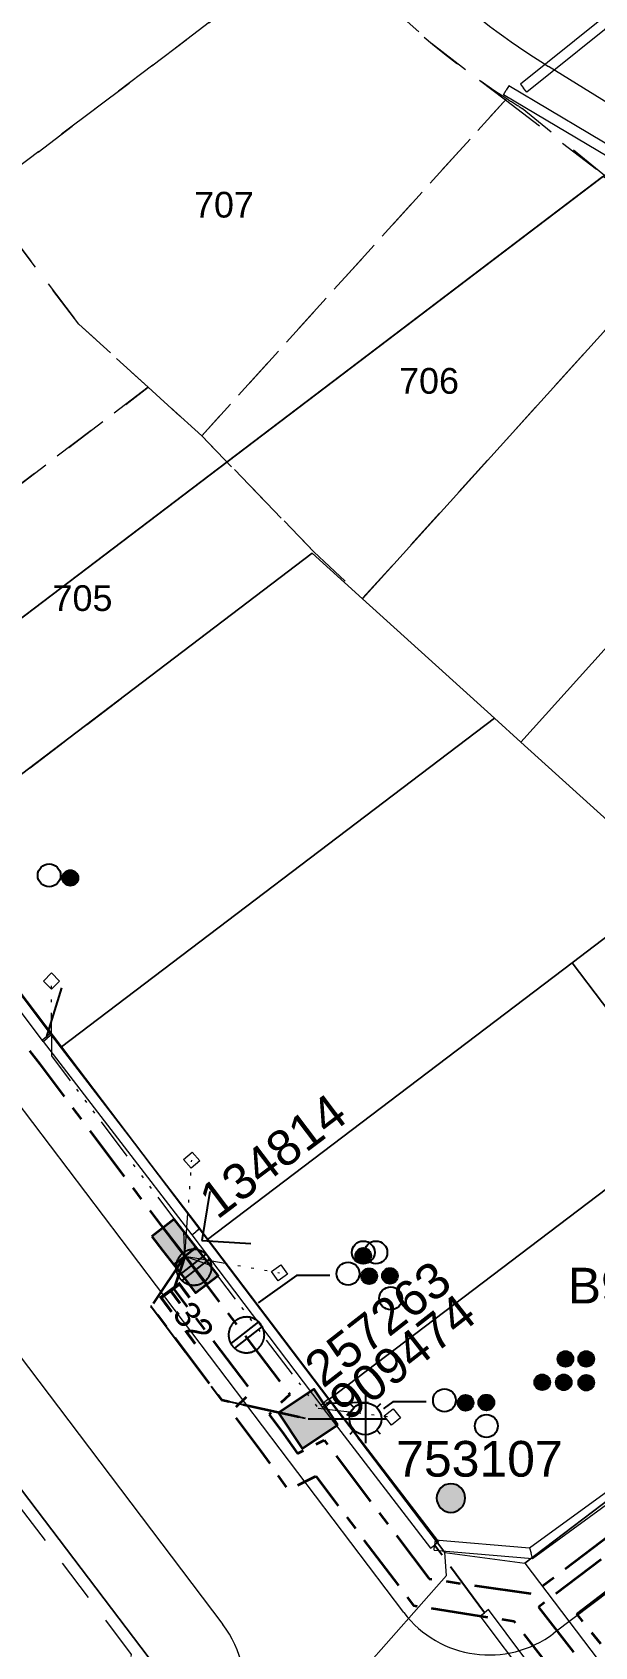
# Model space of a CAD drawing. Header units: metres. Extents: x 308278 to 310511, y 6271134 to 6272874.
# Drawn here: x 308769.8 to 308809.2, y 6271888.1 to 6272001.1 of the extents above; entities that cross this region are included whole.
import ezdxf
from ezdxf.enums import TextEntityAlignment as Align

# ---------------------------------------------------------------- set-up
doc = ezdxf.new("R2010")
doc.units = ezdxf.units.M
doc.set_wipeout_variables(frame=1)
for name, pattern in [('Cable Exist UG', [7, 4, -1, 1, -1]), ('Dash', [5, 3, -2]), ('DOT', [6.35, 0, -6.35]), ('PHANTOMX2', [6.6, 3, -0.75, 0.2, -0.75, 0.2, -0.75, 0.2, -0.75])]:
    doc.linetypes.add(name, pattern=pattern)
doc.layers.get('0').update_dxf_attribs({"color": 6})
for name, color, linetype, lineweight in [('_User Miscellaneous1', 30, 'Continuous', 13), ('_User_HV_Exist', 1, 'Continuous', 35), ('_User_LV_Exist', 5, 'Continuous', 35), ('_User_SL_Exist', 4, 'Continuous', 35), ('Cadastre Developer_SP_EXT', 98, 'Continuous', 15), ('Cadastre Land Parcels_SP_EXT', 118, 'Continuous', 15), ('Cadastre Roads_SP_EXT', 218, 'Continuous', 15), ('Mains_HV_EXT', 13, 'Continuous', 25), ('Mains_LV_EXT', 163, 'Continuous', 25), ('Mains_LV_SL_EXT', 135, 'Continuous', 25), ('Services_SP_EXT', 42, 'PHANTOMX2', 20)]:
    doc.layers.add(name, color=color, linetype=linetype, lineweight=lineweight)
doc.layers.add('Cadastre Roads_SP_NEW', color=214, linetype='Continuous', lineweight=15, transparency=0.8)
for name, color, linetype in [('Duct_SP_EXT', 30, 'Continuous'), ('Equip_HV_EXT', 7, 'Continuous'), ('Equip_LV_EXT', 7, 'Continuous'), ('Equip_SP_SL_EXT', 7, 'Continuous'), ('SupportsOH_SP_TR_HV_LV_SL_EXT', 7, 'Continuous'), ('SupportsUG_SP_LV_EXT', 7, 'Continuous'), ('SupportsUG_SP_LV_SL_EXT', 7, 'Continuous'), ('Trench_SP_EXT', 7, 'Continuous')]:
    doc.layers.add(name, color=color, linetype=linetype)
doc.styles.add('COLUMN_LABEL', font='arial.ttf', dxfattribs={"height": 2})
doc.styles.add('iecARIAL', font='arial.ttf', dxfattribs={"height": 2})
doc.styles.add('POLE_LABEL', font='arial.ttf', dxfattribs={"height": 2})
doc.styles.add('SL_LABEL', font='arial.ttf', dxfattribs={"height": 2})
doc.styles.get("Standard").update_dxf_attribs({"font": 'arial.ttf'})
doc.styles.add('SWITCH_LABEL', font='arial.ttf', dxfattribs={"height": 2})

# ---------------------------------------------------------------- blocks, each defined once
blk = doc.blocks.new('COLUMN_EXT')
blk.add_hatch(color=256).paths.add_polyline_path([(1.5, -1.5), (1.5, 1.5), (-1.5, 1.5), (-1.5, -1.5)])
blk.add_lwpolyline([(1.5, 1.5), (-1.5, 1.5), (-1.5, -1.5), (1.5, -1.5)], close=True)
at = {"flags": 1}
blk.add_attdef('Z', (-1.81, 2.35), '', height=0.2, rotation=180, dxfattribs=at)
at = {"flags": 9}
for tag, p in [('STREETNAME', (-1.81, 1.6)), ('LOCATION', (-1.81, 1.4)), ('SUBURB', (-1.81, 1.8)), ('LEGEND', (-1.81, 1.2)), ('NOTES', (-1.81, 2)), ('COLUMN_TYPE', (-1.81, 0.4)), ('OWNED_BY', (-1.81, 0.6)), ('USAGE', (-1.81, 1)), ('STATE', (-1.81, 0.8))]:
    blk.add_attdef(tag, text='', height=0.2, rotation=180, dxfattribs=at).set_placement(p, align=Align.MIDDLE_LEFT)
for tag, style, p in [('STRUCTURE_PLANT_NUMBER', 'POLE_LABEL', (-1.81, -0.03)), ('STREET_CODE', 'COLUMN_LABEL', (-1.81, 0.2))]:
    blk.add_attdef(tag, text='', height=0.2, rotation=180, dxfattribs=dict(at, style=style)).set_placement(p, align=Align.MIDDLE_LEFT)
at = {"style": 'COLUMN_LABEL', "width": 0.9, "flags": 8}
blk.add_attdef('ASSET_NUM', text='', height=2, rotation=270, dxfattribs=at).set_placement((2, -4), align=Align.MIDDLE_LEFT)
blk = doc.blocks.new('PILLAR_EXT')
blk.add_hatch(color=256).paths.add_polyline_path([(-2.5, 1), (-2.5, -1), (2.5, -1), (2.5, 1)])
for p, q in [((-2.5, 0), (2.5, 0)), ((0, 1), (0, -1))]:
    blk.add_line(p, q)
at = {"ltscale": 10}
blk.add_line((2.5, 0), (-2.5, 0), dxfattribs=at)
blk.add_lwpolyline([(-2.5, -1), (-1.25, -1), (1.25, -1), (2.5, -1), (2.5, 1), (-2.5, 1)], close=True)
at = {"width": 0.9, "flags": 8}
blk.add_attdef('ASSET_NUM', text='', height=2, rotation=90, dxfattribs=at).set_placement((-2, 4), align=Align.MIDDLE_LEFT)
for tag, p, flags in [('OWNED_BY', (0, -0.2), 9), ('STATE', (0, -0.4), 9), ('SUPPORT_TYPE', (0, -0.6), 9), ('USAGE', (0, -0.8), 9), ('LEGEND', (0, -1), 9), ('LOCATION', (0, -1.2), 9), ('STREETNAME', (0, -1.8), 9), ('SUBURB', (0, -2), 1), ('NOTES', (0, -1.4), 9), ('PARENT', (0, -1.6), 9)]:
    blk.add_attdef(tag, p, '', height=0.2, dxfattribs=dict(flags=flags))
blk = doc.blocks.new('DUCT_EXT')
blk.add_circle((0, 0.8), 0.8)
at = {"flags": 1}
blk.add_attdef('Z', (0, 0), '', height=0.2, dxfattribs=at)
at = {"flags": 9}
for tag, p in [('DUCT_CODE', (0, 0)), ('XSECT_TYPE', (0, -0.2)), ('STATE', (0, -0.6)), ('FB_REFERENCE', (0, -0.4)), ('NOTES', (0, -0.8))]:
    blk.add_attdef(tag, text='', height=0.2, dxfattribs=at).set_placement(p, align=Align.MIDDLE_LEFT)
blk = doc.blocks.new('*U479')
at = {"transparency": 33554687, "flags": 9}
for tag, p in [('LRATECODE', (-7.4, 0)), ('LOUTREACHVOCAB', (-7.2, 0)), ('LOUTREACH', (-7, 0)), ('LANTNUMBER', (-6.6, 0)), ('LNEW', (-6.4, 0)), ('LMASTVOCAB', (-6.2, 0)), ('LMAST', (-6, 0)), ('LLAMPVOCAB', (-5.8, 0)), ('LLAMP', (-5.6, 0)), ('LEXIST', (-5.4, 0)), ('LCHARGE3PERCENT', (-5.2, 0)), ('LCHARGE3', (-5, 0)), ('LCHARGE2PERCENT', (-4.8, 0)), ('LCHARGE2', (-4.6, 0)), ('LCHARGE1PERCENT', (-4.4, 0)), ('LCHARGE1', (-4.2, 0)), ('LCATEGORY', (-4, 0)), ('LBRACKETVOCAB', (-3.8, 0)), ('LBRACKET', (-3.6, 0)), ('LKINGHEIGHT', (-3.4, 0)), ('CREPLACE', (-3.2, 0)), ('CREMOVE', (-3, 0)), ('CNUMBER', (-2.8, 0)), ('CNEW', (-2.6, 0)), ('CEXIST', (-2.4, 0)), ('USAGE', (-2.2, 0)), ('STATE', (-2, 0)), ('OWNED_BY', (-1.8, 0)), ('ORIENTATION', (-1.6, 0)), ('OPERATING_VOLTAGE', (-1.4, 0)), ('NO_PHASES', (-1.2, 0)), ('LANTERN_TYPE', (-1, 0)), ('LANTERN_PURPOSE', (-0.8, 0)), ('CONTROL_TYPE', (-0.6, 0)), ('CONSTRUCTED_VOLTAGE', (-0.4, 0))]:
    blk.add_attdef(tag, text='', height=0.001, rotation=270, dxfattribs=at).set_placement(p, align=Align.MIDDLE_LEFT)
at = {"transparency": 33554687, "style": 'SL_LABEL', "flags": 9}
blk.add_attdef('STREET_CODE', text='', height=0.001, rotation=270, dxfattribs=at).set_placement((0, 0), align=Align.MIDDLE_LEFT)
at = {"transparency": 33554687, "flags": 1}
blk.add_attdef('Z', (0, 0), '', height=0.001, rotation=270, dxfattribs=at)
at = {"transparency": 33554687, "width": 0.9}
blk.add_attdef('LNUMBER', text='', height=1, dxfattribs=at).set_placement((7, -1), align=Align.MIDDLE_LEFT)
at = {"transparency": 33554687, "flags": 9}
for tag, p in [('LREMOVE', (0, -7.6)), ('LREPLACE', (0, -7.8)), ('LTYPE', (0, -8)), ('LTYPEVOCAB', (0, -8.2)), ('LEGEND', (0, -8.4)), ('SUBURB', (0, -8.6)), ('STREETNAME', (0, -8.8)), ('LOCATION', (0, -9)), ('NOTES', (0, -9.2)), ('MAINTAINED_BY', (0, -9.86))]:
    blk.add_attdef(tag, text='', height=0.001, dxfattribs=at).set_placement(p, align=Align.MIDDLE_LEFT)
blk.add_attdef('OPERATED_BY', (0, -9.61), '', height=0.001, dxfattribs=at)
at = {"linetype": 'DOT', "transparency": 33554687}
blk.add_wipeout([(5.69, 0), (5.06, -1.06), (4, -1.69), (2.94, -1.06), (2.31, 0), (2.94, 1.06), (4, 1.69), (5.06, 1.06)], dxfattribs=at)
at = {"transparency": 33554687}
for p, q in [((4, 1.69), (4, 0)), ((0, 0), (4, 0)), ((2.94, 1.06), (3.2, 0.8)), ((5.06, 1.06), (4.8, 0.8)), ((2.94, -1.06), (3.2, -0.8)), ((4, 0), (5.69, 0)), ((4, 0), (4, -1.69)), ((5.06, -1.06), (4.8, -0.8))]:
    blk.add_line(p, q, dxfattribs=at)
blk.add_circle((4, 0), 1.12, dxfattribs=at)
blk = doc.blocks.new('CCP_EXT')
at = {"flags": 9}
for tag, p in [('STATE', (0, -1.8)), ('LEGEND', (0, -1.4)), ('LIFE_SUPPORT', (0, -1.6)), ('NOTES', (0, -2))]:
    blk.add_attdef(tag, text='', height=0.2, dxfattribs=at).set_placement(p, align=Align.MIDDLE_LEFT)
at = {"transparency": 33554687}
blk.add_wipeout([(0, 0.57), (0.57, 0), (0, -0.57), (-0.57, 0)], dxfattribs=at)
blk.add_lwpolyline([(-0.57, 0), (0, 0.57), (0.57, 0), (0, -0.57), (-0.57, 0)])
at = {"flags": 1}
blk.add_attdef('Z', (0, 0), '', height=0.2, dxfattribs=at)
at = {"flags": 9}
for tag, p in [('CCP_TYPE', (0, 0)), ('CONSTRUCTED_VOLTAGE', (0, -0.2)), ('OPERATING_VOLTAGE', (0, -0.6)), ('ORIENTATION', (0, -0.8)), ('OWNED_BY', (0, -1)), ('NO_PHASES', (0, -0.4)), ('USAGE', (0, -1.2))]:
    blk.add_attdef(tag, text='', height=0.2, dxfattribs=at).set_placement(p, align=Align.MIDDLE_LEFT)
blk = doc.blocks.new('POLE_EXT')
blk.add_hatch(color=256).paths.add_polyline_path([(-1, 0, 1), (1, 0, 1)])
blk.add_lwpolyline([(-1, 0, 1), (1, 0, 1)], format="xyb", close=True)
at = {"flags": 8}
blk.add_attdef('pNumber', text='', height=2, dxfattribs=at).set_placement((2.5, 2.5), align=Align.MIDDLE_CENTER)
at = {"style": 'POLE_LABEL', "flags": 9}
for tag, p in [('STRUCTURE_PLANT_NUMBER', (1.35, 0.03)), ('STREET_CODE', (1.35, -0.2))]:
    blk.add_attdef(tag, text='', height=0.2, dxfattribs=at).set_placement(p, align=Align.MIDDLE_LEFT)
at = {"flags": 9}
for tag, p in [('OWNED_BY', (1.35, -0.4)), ('SPECIAL_USE', (1.35, -0.8)), ('STATE', (1.35, -1)), ('PARENT', (1.35, -0.6)), ('USAGE', (1.35, -1.2)), ('cLV', (1.35, -1.4)), ('hDepth', (1.35, -1.6)), ('hDia', (1.35, -1.8)), ('cHV', (1.35, -2)), ('LBRACKET', (1.35, -2.2)), ('cLinedev', (1.35, -3.4)), ('LExisting', (1.35, -2.4)), ('LANTNUMBER', (1.35, -2.6)), ('LOther', (1.35, -2.8)), ('LRemove', (1.35, -3)), ('LEGEND', (1.35, -3.2)), ('pExisting', (1.35, -3.8)), ('pFooting', (1.35, -4.4)), ('pNew', (1.35, -4.6)), ('LOCATION', (1.35, -3.6)), ('PFNUMBER', (1.35, -4)), ('NEWPFNUMBER', (1.35, -4.2)), ('pRelocate', (1.35, -5)), ('pRemove', (1.35, -5.2)), ('pReplace', (1.35, -5.4)), ('pStay', (1.35, -5.6)), ('pType', (1.35, -5.8)), ('cspan', (1.35, -6)), ('STREETNAME', (1.35, -6.2)), ('SUBURB', (1.35, -6.4)), ('NOTES', (1.35, -6.6)), ('MAINTAINED_BY', (1.36, -6.81)), ('OPERATED_BY', (1.36, -7.01))]:
    blk.add_attdef(tag, text='', height=0.2, dxfattribs=at).set_placement(p, align=Align.MIDDLE_LEFT)
at = {"flags": 1}
blk.add_attdef('Z', (1.35, -7.33), '', height=0.2, dxfattribs=at)
blk = doc.blocks.new('LV_UG_LINKS_CLOSED_EXT')
at = {"layer": 'Equip_LV_EXT'}
for tag, flags, p in [('ACTUAL_STATUS', 9, (3, -2)), ('CONSTRUCTED_VOLTAGE', 9, (3, -2.2)), ('OPERATING_VOLTAGE', 9, (3, -2.6)), ('ORIENTATION', 9, (3, -2.8)), ('STATE', 9, (3, -3)), ('SWITCH_TYPE', 9, (3, -3.2)), ('NO_PHASES', 9, (3, -2.4)), ('USAGE', 9, (3, -3.4)), ('OWNED_BY', 9, (3, -3.8)), ('OPERATED_BY', 9, (3, -4)), ('TYPE', 9, (3, -4.6)), ('NOTES', 9, (3, -3.6)), ('MAINTAINED_BY', 9, (3, -4.2)), ('NUMBER_OF_PHASES', 9, (3, -4.4)), ('Z', 1, (3, -4.8))]:
    blk.add_attdef(tag, text='', height=0.2, dxfattribs=dict(at, flags=flags)).set_placement(p, align=Align.MIDDLE_LEFT)
at = {"transparency": 33554687}
blk.add_wipeout([(4, 1.25), (3.97, 1.25), (3.94, 1.25), (3.91, 1.25), (3.88, 1.24), (3.85, 1.24), (3.82, 1.24), (3.79, 1.23), (3.76, 1.23), (3.73, 1.22), (3.7, 1.21), (3.67, 1.2), (3.64, 1.2), (3.61, 1.19), (3.58, 1.18), (3.55, 1.17), (3.52, 1.15), (3.49, 1.14), (3.47, 1.13), (3.44, 1.12), (3.41, 1.1), (3.38, 1.09), (3.36, 1.07), (3.33, 1.06), (3.31, 1.04), (3.28, 1.02), (3.26, 1), (3.23, 0.99), (3.21, 0.97), (3.18, 0.95), (3.16, 0.93), (3.14, 0.91), (3.12, 0.88), (3.09, 0.86), (3.07, 0.84), (3.05, 0.82), (3.03, 0.79), (3.01, 0.77), (3, 0.74), (2.98, 0.72), (2.96, 0.69), (2.94, 0.67), (2.93, 0.64), (2.91, 0.62), (2.9, 0.59), (2.88, 0.56), (2.87, 0.53), (2.86, 0.51), (2.85, 0.48), (2.83, 0.45), (2.82, 0.42), (2.81, 0.39), (2.8, 0.36), (2.8, 0.33), (2.79, 0.3), (2.78, 0.27), (2.77, 0.24), (2.77, 0.21), (2.76, 0.18), (2.76, 0.15), (2.76, 0.12), (2.75, 0.09), (2.75, 0.06), (2.75, 0.03), (2.75, 0), (2.75, -0.03), (2.75, -0.06), (2.75, -0.09), (2.76, -0.12), (2.76, -0.15), (2.76, -0.18), (2.77, -0.21), (2.77, -0.24), (2.78, -0.27), (2.79, -0.3), (2.8, -0.33), (2.8, -0.36), (2.81, -0.39), (2.82, -0.42), (2.83, -0.45), (2.85, -0.48), (2.86, -0.51), (2.87, -0.53), (2.88, -0.56), (2.9, -0.59), (2.91, -0.62), (2.93, -0.64), (2.94, -0.67), (2.96, -0.69), (2.98, -0.72), (3, -0.74), (3.01, -0.77), (3.03, -0.79), (3.05, -0.82), (3.07, -0.84), (3.09, -0.86), (3.12, -0.88), (3.14, -0.91), (3.16, -0.93), (3.18, -0.95), (3.21, -0.97), (3.23, -0.99), (3.26, -1), (3.28, -1.02), (3.31, -1.04), (3.33, -1.06), (3.36, -1.07), (3.38, -1.09), (3.41, -1.1), (3.44, -1.12), (3.47, -1.13), (3.49, -1.14), (3.52, -1.15), (3.55, -1.17), (3.58, -1.18), (3.61, -1.19), (3.64, -1.2), (3.67, -1.2), (3.7, -1.21), (3.73, -1.22), (3.76, -1.23), (3.79, -1.23), (3.82, -1.24), (3.85, -1.24), (3.88, -1.24), (3.91, -1.25), (3.94, -1.25), (3.97, -1.25), (4, -1.25), (4.03, -1.25), (4.06, -1.25), (4.09, -1.25), (4.12, -1.24), (4.15, -1.24), (4.18, -1.24), (4.21, -1.23), (4.24, -1.23), (4.27, -1.22), (4.3, -1.21), (4.33, -1.2), (4.36, -1.2), (4.39, -1.19), (4.42, -1.18), (4.45, -1.17), (4.48, -1.15), (4.51, -1.14), (4.53, -1.13), (4.56, -1.12), (4.59, -1.1), (4.62, -1.09), (4.64, -1.07), (4.67, -1.06), (4.69, -1.04), (4.72, -1.02), (4.74, -1), (4.77, -0.99), (4.79, -0.97), (4.82, -0.95), (4.84, -0.93), (4.86, -0.91), (4.88, -0.88), (4.91, -0.86), (4.93, -0.84), (4.95, -0.82), (4.97, -0.79), (4.99, -0.77), (5, -0.74), (5.02, -0.72), (5.04, -0.69), (5.06, -0.67), (5.07, -0.64), (5.09, -0.62), (5.1, -0.59), (5.12, -0.56), (5.13, -0.53), (5.14, -0.51), (5.15, -0.48), (5.17, -0.45), (5.18, -0.42), (5.19, -0.39), (5.2, -0.36), (5.2, -0.33), (5.21, -0.3), (5.22, -0.27), (5.23, -0.24), (5.23, -0.21), (5.24, -0.18), (5.24, -0.15), (5.24, -0.12), (5.25, -0.09), (5.25, -0.06), (5.25, -0.03), (5.25, 0), (5.25, 0.03), (5.25, 0.06), (5.25, 0.09), (5.24, 0.12), (5.24, 0.15), (5.24, 0.18), (5.23, 0.21), (5.23, 0.24), (5.22, 0.27), (5.21, 0.3), (5.2, 0.33), (5.2, 0.36), (5.19, 0.39), (5.18, 0.42), (5.17, 0.45), (5.15, 0.48), (5.14, 0.51), (5.13, 0.53), (5.12, 0.56), (5.1, 0.59), (5.09, 0.62), (5.07, 0.64), (5.06, 0.67), (5.04, 0.69), (5.02, 0.72), (5, 0.74), (4.99, 0.77), (4.97, 0.79), (4.95, 0.82), (4.93, 0.84), (4.91, 0.86), (4.88, 0.88), (4.86, 0.91), (4.84, 0.93), (4.82, 0.95), (4.79, 0.97), (4.77, 0.99), (4.74, 1), (4.72, 1.02), (4.69, 1.04), (4.67, 1.06), (4.64, 1.07), (4.62, 1.09), (4.59, 1.1), (4.56, 1.12), (4.53, 1.13), (4.51, 1.14), (4.48, 1.15), (4.45, 1.17), (4.42, 1.18), (4.39, 1.19), (4.36, 1.2), (4.33, 1.2), (4.3, 1.21), (4.27, 1.22), (4.24, 1.23), (4.21, 1.23), (4.18, 1.24), (4.15, 1.24), (4.12, 1.24), (4.09, 1.25), (4.06, 1.25), (4.03, 1.25)], dxfattribs=at).dxf.layer = 'Equip_LV_EXT'
at = {"layer": 'Equip_LV_EXT'}
for p, q in [((3.79, 1.23), (3.79, -1.23)), ((4.21, 1.23), (4.21, -1.23))]:
    blk.add_line(p, q, dxfattribs=at)
at = {"layer": 'Equip_LV_EXT', "flags": 128}
blk.add_lwpolyline([(4, 1.25), (3.97, 1.25), (3.94, 1.25), (3.91, 1.25), (3.88, 1.24), (3.85, 1.24), (3.82, 1.24), (3.79, 1.23), (3.76, 1.23), (3.73, 1.22), (3.7, 1.21), (3.67, 1.2), (3.64, 1.2), (3.61, 1.19), (3.58, 1.18), (3.55, 1.17), (3.52, 1.15), (3.49, 1.14), (3.47, 1.13), (3.44, 1.12), (3.41, 1.1), (3.38, 1.09), (3.36, 1.07), (3.33, 1.06), (3.31, 1.04), (3.28, 1.02), (3.26, 1), (3.23, 0.99), (3.21, 0.97), (3.18, 0.95), (3.16, 0.93), (3.14, 0.91), (3.12, 0.88), (3.09, 0.86), (3.07, 0.84), (3.05, 0.82), (3.03, 0.79), (3.01, 0.77), (3, 0.74), (2.98, 0.72), (2.96, 0.69), (2.94, 0.67), (2.93, 0.64), (2.91, 0.62), (2.9, 0.59), (2.88, 0.56), (2.87, 0.53), (2.86, 0.51), (2.85, 0.48), (2.83, 0.45), (2.82, 0.42), (2.81, 0.39), (2.8, 0.36), (2.8, 0.33), (2.79, 0.3), (2.78, 0.27), (2.77, 0.24), (2.77, 0.21), (2.76, 0.18), (2.76, 0.15), (2.76, 0.12), (2.75, 0.09), (2.75, 0.06), (2.75, 0.03), (2.75, 0), (2.75, -0.03), (2.75, -0.06), (2.75, -0.09), (2.76, -0.12), (2.76, -0.15), (2.76, -0.18), (2.77, -0.21), (2.77, -0.24), (2.78, -0.27), (2.79, -0.3), (2.8, -0.33), (2.8, -0.36), (2.81, -0.39), (2.82, -0.42), (2.83, -0.45), (2.85, -0.48), (2.86, -0.51), (2.87, -0.53), (2.88, -0.56), (2.9, -0.59), (2.91, -0.62), (2.93, -0.64), (2.94, -0.67), (2.96, -0.69), (2.98, -0.72), (3, -0.74), (3.01, -0.77), (3.03, -0.79), (3.05, -0.82), (3.07, -0.84), (3.09, -0.86), (3.12, -0.88), (3.14, -0.91), (3.16, -0.93), (3.18, -0.95), (3.21, -0.97), (3.23, -0.99), (3.26, -1), (3.28, -1.02), (3.31, -1.04), (3.33, -1.06), (3.36, -1.07), (3.38, -1.09), (3.41, -1.1), (3.44, -1.12), (3.47, -1.13), (3.49, -1.14), (3.52, -1.15), (3.55, -1.17), (3.58, -1.18), (3.61, -1.19), (3.64, -1.2), (3.67, -1.2), (3.7, -1.21), (3.73, -1.22), (3.76, -1.23), (3.79, -1.23), (3.82, -1.24), (3.85, -1.24), (3.88, -1.24), (3.91, -1.25), (3.94, -1.25), (3.97, -1.25), (4, -1.25), (4.03, -1.25), (4.06, -1.25), (4.09, -1.25), (4.12, -1.24), (4.15, -1.24), (4.18, -1.24), (4.21, -1.23), (4.24, -1.23), (4.27, -1.22), (4.3, -1.21), (4.33, -1.2), (4.36, -1.2), (4.39, -1.19), (4.42, -1.18), (4.45, -1.17), (4.48, -1.15), (4.51, -1.14), (4.53, -1.13), (4.56, -1.12), (4.59, -1.1), (4.62, -1.09), (4.64, -1.07), (4.67, -1.06), (4.69, -1.04), (4.72, -1.02), (4.74, -1), (4.77, -0.99), (4.79, -0.97), (4.82, -0.95), (4.84, -0.93), (4.86, -0.91), (4.88, -0.88), (4.91, -0.86), (4.93, -0.84), (4.95, -0.82), (4.97, -0.79), (4.99, -0.77), (5, -0.74), (5.02, -0.72), (5.04, -0.69), (5.06, -0.67), (5.07, -0.64), (5.09, -0.62), (5.1, -0.59), (5.12, -0.56), (5.13, -0.53), (5.14, -0.51), (5.15, -0.48), (5.17, -0.45), (5.18, -0.42), (5.19, -0.39), (5.2, -0.36), (5.2, -0.33), (5.21, -0.3), (5.22, -0.27), (5.23, -0.24), (5.23, -0.21), (5.24, -0.18), (5.24, -0.15), (5.24, -0.12), (5.25, -0.09), (5.25, -0.06), (5.25, -0.03), (5.25, 0), (5.25, 0.03), (5.25, 0.06), (5.25, 0.09), (5.24, 0.12), (5.24, 0.15), (5.24, 0.18), (5.23, 0.21), (5.23, 0.24), (5.22, 0.27), (5.21, 0.3), (5.2, 0.33), (5.2, 0.36), (5.19, 0.39), (5.18, 0.42), (5.17, 0.45), (5.15, 0.48), (5.14, 0.51), (5.13, 0.53), (5.12, 0.56), (5.1, 0.59), (5.09, 0.62), (5.07, 0.64), (5.06, 0.67), (5.04, 0.69), (5.02, 0.72), (5, 0.74), (4.99, 0.77), (4.97, 0.79), (4.95, 0.82), (4.93, 0.84), (4.91, 0.86), (4.88, 0.88), (4.86, 0.91), (4.84, 0.93), (4.82, 0.95), (4.79, 0.97), (4.77, 0.99), (4.74, 1), (4.72, 1.02), (4.69, 1.04), (4.67, 1.06), (4.64, 1.07), (4.62, 1.09), (4.59, 1.1), (4.56, 1.12), (4.53, 1.13), (4.51, 1.14), (4.48, 1.15), (4.45, 1.17), (4.42, 1.18), (4.39, 1.19), (4.36, 1.2), (4.33, 1.2), (4.3, 1.21), (4.27, 1.22), (4.24, 1.23), (4.21, 1.23), (4.18, 1.24), (4.15, 1.24), (4.12, 1.24), (4.09, 1.25), (4.06, 1.25), (4.03, 1.25)], close=True, dxfattribs=at)
blk = doc.blocks.new('SWG_HOLEC_SU_EXT')
blk.add_line((1.8, -2), (5.8, -2))
for points in [[(1, 0), (0, 0)], [(6.6, 0), (7.6, 0)]]:
    blk.add_lwpolyline(points)
for points in [[(1.8, -0.8, 1), (1.8, 0.8, 1)], [(5.8, -0.8, 1), (5.8, 0.8, 1)]]:
    blk.add_lwpolyline(points, format="xyb", close=True)
at = {"style": 'SWITCH_LABEL', "flags": 8}
blk.add_attdef('ASSET_NUM', text='', height=2.5, rotation=179.9544, dxfattribs=at).set_placement((-2.4, 0), align=Align.MIDDLE_LEFT)
at = {"flags": 1}
blk.add_attdef('Z', (0, 0), '', height=0.2, dxfattribs=at)
at = {"flags": 9}
for tag, p in [('ACTUAL_STATUS', (0, -0.4)), ('CONSTRUCTED_VOLTAGE', (0, -0.6)), ('OPERATING_VOLTAGE', (0, -1)), ('ORIENTATION', (0, -1.2)), ('NO_PHASES', (0, -0.8)), ('OWNED_BY', (0, -1.4)), ('STATE', (0, -1.8)), ('SWITCH_TYPE', (0, -2)), ('PARENT', (0, -1.6)), ('USAGE', (0, -2.2)), ('STREETNAME', (0, -2.6)), ('SUBURB', (0, -2.8)), ('LOCATION', (0, -2.4)), ('NOTES', (0, -3))]:
    blk.add_attdef(tag, text='', height=0.2, dxfattribs=at).set_placement(p, align=Align.MIDDLE_LEFT)
at = {"style": 'SWITCH_LABEL', "flags": 9}
blk.add_attdef('STREET_CODE', text='', height=0.2, dxfattribs=at).set_placement((0, -0.2), align=Align.MIDDLE_LEFT)
blk = doc.blocks.new('CABLE_LARGE_EXT')
h = blk.add_hatch(color=256)
edge = h.paths.add_edge_path()
edge.add_arc((0, 0.55), 0.55, 0, 360)
blk.add_circle((0, 0.55), 0.55)
at = {"flags": 1}
blk.add_attdef('Z', (0, 0), '', height=0.2, dxfattribs=at)
at = {"flags": 9}
for tag, p in [('COND_CODE', (0, 0)), ('STATE', (0, -0.4)), ('XSECT_SIZE', (0, -0.6)), ('FB_REFERENCE', (0, -0.2)), ('NOTES', (0, -0.8))]:
    blk.add_attdef(tag, text='', height=0.2, dxfattribs=at).set_placement(p, align=Align.MIDDLE_LEFT)

msp = doc.modelspace()

# ---------------------------------------------------------------- linework, layer by layer
at = {"layer": '_User Miscellaneous1'}
for p, q in [((308817.074, 6272007.968), (308803.962, 6271997.44)), ((308817.525, 6272007.407), (308804.412, 6271996.878)), ((308803.143, 6271997.321), (308802.959, 6271997.012)), ((308815.997, 6271989.669), (308803.143, 6271997.321)), ((308803.962, 6271997.44), (308804.187, 6271997.159)), ((308804.412, 6271996.878), (308804.187, 6271997.159)), ((308802.775, 6271996.703), (308802.959, 6271997.012)), ((308815.624, 6271989.054), (308802.775, 6271996.703)), ((308770.469, 6271930.543), (308770.756, 6271930.76)), ((308770.469, 6271930.543), (308770.54, 6271930.449)), ((308770.54, 6271930.449), (308770.827, 6271930.666)), ((308770.542, 6271930.447), (308770.827, 6271930.666)), ((308771.043, 6271930.977), (308770.756, 6271930.76)), ((308771.113, 6271930.886), (308770.827, 6271930.666)), ((308771.114, 6271930.884), (308770.827, 6271930.666)), ((308771.043, 6271930.977), (308771.114, 6271930.884)), ((308781.52, 6271917.342), (308781.235, 6271917.123)), ((308781.527, 6271917.333), (308781.24, 6271917.115)), ((308804.607, 6271895.001), (308824.215, 6271909.308)), ((308804.814, 6271894.261), (308824.639, 6271908.727)), ((308797.983, 6271895.552), (308797.953, 6271895.193)), ((308797.983, 6271895.552), (308804.607, 6271895.001)), ((308797.668, 6271894.974), (308797.953, 6271895.193)), ((308797.923, 6271894.834), (308797.953, 6271895.193)), ((308797.923, 6271894.834), (308804.814, 6271894.261)), ((308798.239, 6271895.412), (308797.953, 6271895.193)), ((308804.607, 6271895.001), (308804.711, 6271894.631)), ((308804.814, 6271894.261), (308804.711, 6271894.631)), ((308801.148, 6271890.242), (308801.436, 6271890.459)), ((308811.19, 6271876.884), (308801.148, 6271890.242)), ((308801.724, 6271890.675), (308801.436, 6271890.459)), ((308811.765, 6271877.317), (308801.724, 6271890.675))]:
    msp.add_line(p, q, dxfattribs=at)
at = {"layer": '_User_HV_Exist', "linetype": 'Cable Exist UG'}
for points in [[(308821.116, 6271913.79), (308826.353, 6271906.883), (308826.353, 6271906.883), (308805.221, 6271890.856), (308810.627, 6271883.921)], [(308812.713, 6271884.376), (308807.906, 6271890.38), (308807.906, 6271890.38), (308829.185, 6271906.519), (308823.225, 6271914.177), (308821.09, 6271913.665)]]:
    msp.add_lwpolyline(points, dxfattribs=at)
at = {"layer": 'Cadastre Developer_SP_EXT', "linetype": 'Dash'}
for points in [[(308825.106, 6272002.536), (308824.457, 6272002.968), (308818.01, 6272008.063), (308812.073, 6272011.782), (308808.036, 6272014.915), (308804.118, 6272018.899), (308800.309, 6272023.815), (308784.695, 6272044.51), (308775.911, 6272056.052), (308761.624, 6272045.173), (308767.357, 6272037.84), (308771.976, 6272031.743), (308778.602, 6272022.994), (308781.112, 6272019.68), (308785.698, 6272013.623), (308790.124, 6272007.78), (308794.603, 6272003.089), (308797.739, 6272000.304), (308801.096, 6271997.733), (308802.914, 6271996.338), (308809.93, 6271991.015), (308825.106, 6272002.536)], [(308777.909, 6271976.226), (308773.04, 6271980.645), (308767.886, 6271987.451), (308743.356, 6271968.875), (308752.413, 6271956.917), (308777.909, 6271976.226)], [(308789.501, 6271964.714), (308781.655, 6271972.828), (308777.909, 6271976.226), (308752.413, 6271956.917), (308756.353, 6271951.716), (308761.685, 6271943.545), (308789.501, 6271964.714)], [(308760.844, 6271908.539), (308748.887, 6271899.484), (308765.622, 6271877.386), (308775.605, 6271882.523), (308776.747, 6271887.541), (308760.844, 6271908.539)]]:
    msp.add_lwpolyline(points, close=True, dxfattribs=at)
for points in [[(308790.176, 6272007.819, -0.011992), (308788.451, 6272009.988), (308788.451, 6272009.988), (308781.067, 6272019.737), (308757.152, 6272001.625), (308766.208, 6271989.668)], [(308803.004, 6271996.437, -0.0745883), (308790.176, 6272007.819), (308790.176, 6272007.819), (308766.208, 6271989.668), (308767.886, 6271987.451), (308773.04, 6271980.645), (308777.909, 6271976.226), (308781.655, 6271972.828)], [(308816.137, 6271987.131), (308809.998, 6271990.935), (308804.09, 6271995.747), (308804.09, 6271995.747, -0.0055652), (308803.004, 6271996.437), (308803.004, 6271996.437), (308781.655, 6271972.828), (308789.501, 6271964.714), (308792.942, 6271961.482)]]:
    msp.add_lwpolyline(points, format="xyb", close=True, dxfattribs=at)
at = {"layer": 'Cadastre Land Parcels_SP_EXT', "linetype": 'Continuous'}
for points in [[(308983.983, 6272123.301), (308943.405, 6272177.112), (308941.022, 6272180.29), (308898.042, 6272147.657), (308766.292, 6272047.622), (308712.482, 6272006.767), (308755.633, 6271949.921), (308899.805, 6272059.389), (308983.983, 6272123.301)], [(308816.12, 6271987.101), (308809.72, 6271990.989), (308756.441, 6271950.533), (308761.623, 6271943.535), (308789.373, 6271964.612), (308792.91, 6271961.413), (308816.12, 6271987.101)], [(308829.047, 6271979.142), (308816.12, 6271987.101), (308792.91, 6271961.413), (308802.14, 6271953.064), (308803.98, 6271951.399), (308829.047, 6271979.142)], [(308820.338, 6271945.643), (308825.564, 6271949.612), (308830.773, 6271955.299), (308844.114, 6271969.865), (308829.047, 6271979.142), (308803.98, 6271951.399), (308814.906, 6271941.518), (308820.338, 6271945.643)], [(308802.14, 6271953.064), (308792.91, 6271961.413), (308789.373, 6271964.612), (308761.623, 6271943.535), (308771.844, 6271930.055), (308802.14, 6271953.064)], [(308807.582, 6271935.955), (308814.906, 6271941.518), (308803.98, 6271951.399), (308802.14, 6271953.064), (308771.844, 6271930.055), (308782.065, 6271916.574), (308807.582, 6271935.955)], [(308839.353, 6271920.567), (308820.338, 6271945.643), (308814.906, 6271941.518), (308807.582, 6271935.955), (308816.075, 6271924.753), (308826.597, 6271910.876), (308839.353, 6271920.567)], [(308816.075, 6271924.753), (308807.582, 6271935.955), (308782.065, 6271916.574), (308790.56, 6271905.371), (308816.075, 6271924.753)], [(308785.232, 6271877.709), (308741.894, 6271934.802), (308460.044, 6271882.804), (308464.741, 6271878.857), (308470.246, 6271873.371), (308475.153, 6271867.772), (308480.922, 6271864.091), (308487.522, 6271858.726), (308495.273, 6271850.887), (308501.907, 6271843.826), (308510.668, 6271835.407), (308521.485, 6271829.029), (308533.556, 6271824.971), (308544.638, 6271820.397), (308552.648, 6271815.513), (308557.475, 6271816.82), (308699.046, 6271854.667), (308785.232, 6271877.709)], [(308826.597, 6271910.876), (308816.075, 6271924.753), (308790.56, 6271905.371), (308798.676, 6271894.665), (308804.271, 6271893.916), (308826.597, 6271910.876)]]:
    msp.add_lwpolyline(points, close=True, dxfattribs=at)
at = {"layer": 'Cadastre Roads_SP_EXT', "linetype": 'Continuous'}
msp.add_lwpolyline([(308826.597, 6271910.876), (308804.271, 6271893.916), (308814.975, 6271879.801)], dxfattribs=at)
at = {"layer": 'Cadastre Roads_SP_NEW'}
for p, q in [((308871.098, 6271958.316), (308805.926, 6271998.685)), ((308852.21, 6271923.797), (308806.301, 6271889.025))]:
    msp.add_line(p, q, dxfattribs=at)
for centre, radius, start, end in [((308834.52, 6272044.847), 54.3, 217.13999, 238.22469), ((308801.773, 6271895.004), 7.5, 217.14006, 307.13999), ((308777.152, 6271885.111), 7.5, 297.15972, 37.14006)]:
    msp.add_arc(centre, radius, start, end, dxfattribs=at)
at = {"layer": 'Duct_SP_EXT'}
for points in [[(308790.618, 6271914.071), (308788.285, 6271914.071), (308785.613, 6271912.145)], [(308797.367, 6271905.207), (308795.034, 6271905.207), (308792.363, 6271903.281)]]:
    msp.add_lwpolyline(points, dxfattribs=at)
at = {"layer": 'Mains_HV_EXT', "linetype": 'Cable Exist UG'}
for points in [[(308821.116, 6271913.79), (308826.353, 6271906.883), (308826.353, 6271906.883), (308805.221, 6271890.856), (308810.627, 6271883.921)], [(308812.713, 6271884.376), (308807.906, 6271890.38), (308807.906, 6271890.38), (308829.185, 6271906.519), (308823.225, 6271914.177), (308821.09, 6271913.665)]]:
    msp.add_lwpolyline(points, dxfattribs=at)
at = {"layer": 'Trench_SP_EXT', "linetype": 'Cable Exist UG'}
for points in [[(308782.23, 6271919.932), (308781.66, 6271916.501), (308785.098, 6271916.291)], [(308801.436, 6271890.459), (308797.953, 6271895.193)]]:
    msp.add_lwpolyline(points, dxfattribs=at)

# ---------------------------------------------------------------- block references
at = {"layer": 'Duct_SP_EXT'}
for name, p in [('DUCT_EXT', (308770.973, 6271941.264)), ('CABLE_LARGE_EXT', (308772.452, 6271941.336)), ('DUCT_EXT', (308792.959, 6271914.875)), ('DUCT_EXT', (308793.845, 6271914.875)), ('DUCT_EXT', (308791.896, 6271913.389)), ('DUCT_EXT', (308794.883, 6271911.663)), ('CABLE_LARGE_EXT', (308807.115, 6271907.669)), ('CABLE_LARGE_EXT', (308808.567, 6271907.669)), ('CABLE_LARGE_EXT', (308805.488, 6271906.037)), ('CABLE_LARGE_EXT', (308806.994, 6271906.034)), ('CABLE_LARGE_EXT', (308808.569, 6271906.007)), ('DUCT_EXT', (308798.645, 6271904.525)), ('CABLE_LARGE_EXT', (308800.123, 6271904.598)), ('CABLE_LARGE_EXT', (308801.577, 6271904.619)), ('DUCT_EXT', (308801.582, 6271902.729))]:
    msp.add_blockref(name, p, dxfattribs=at)
at = {"layer": 'Equip_HV_EXT'}
ref = msp.add_blockref('SWG_HOLEC_SU_EXT', (308819.772, 6271912.104), dxfattribs=dict(at, rotation=127.8359338133344))
ref.add_attrib('ASSET_NUM', 'B9439', dxfattribs={"layer": '0', "height": 2.5, "style": 'SWITCH_LABEL'}).set_placement((308817.373, 6271913.353), align=Align.MIDDLE_RIGHT)
at = {"layer": 'SupportsUG_SP_LV_EXT'}
ref = msp.add_blockref('PILLAR_EXT', (308780.479, 6271915.424), dxfattribs=dict(at, rotation=307.9393023436419))
ref.add_attrib('ASSET_NUM', '134814', dxfattribs={"layer": '0', "height": 2.5, "rotation": 37.06928, "style": 'iecARIAL'}).set_placement((308781.979, 6271918.924), align=Align.MIDDLE_LEFT)
at = {"layer": 'SupportsUG_SP_LV_SL_EXT'}
ref = msp.add_blockref('COLUMN_EXT', (308789.107, 6271904.026), dxfattribs=dict(at, rotation=303.6968998620303))
ref.add_attrib('ASSET_NUM', '909474', dxfattribs={"layer": '0', "height": 2.5, "rotation": 37.95585, "style": 'COLUMN_LABEL'}).set_placement((308791.107, 6271904.776), align=Align.MIDDLE_LEFT)

# ---------------------------------------------------------------- texts
at = {"layer": 'Cadastre Developer_SP_EXT'}
for s, p in [('707', (308781.112, 6271988.107)), ('706', (308795.465, 6271975.778)), ('705', (308771.208, 6271960.572))]:
    msp.add_text(s, height=1.8, dxfattribs=at).set_placement(p)

# ---------------------------------------------------------------- next in the draw order: block references
at = {"layer": 'Equip_SP_SL_EXT'}
ref = msp.add_blockref('*U479', (308789.107, 6271904.026), dxfattribs=at)
ref.add_attrib('ASSET_NUM', '257263', dxfattribs={"layer": '0', "height": 2.5, "rotation": 37.95585, "style": 'iecARIAL'}).set_placement((308790.607, 6271905.526), align=Align.BOTTOM_LEFT)
at = {"layer": 'Services_SP_EXT'}
for p, rotation in [((308771.134, 6271934.67), 270.1928305120028), ((308780.954, 6271922.134), 265.9393020934589), ((308787.102, 6271914.248), 169.9393022997928)]:
    msp.add_blockref('CCP_EXT', p, dxfattribs=dict(at, rotation=rotation))

# ---------------------------------------------------------------- next in the draw order: linework, layer by layer
at = {"layer": '_User Miscellaneous1'}
for p, q in [((308758.405, 6271947.738), (308771.043, 6271930.977)), ((308757.83, 6271947.304), (308770.469, 6271930.543)), ((308771.113, 6271930.886), (308781.52, 6271917.342)), ((308789.985, 6271904.997), (308790.272, 6271905.214)), ((308789.985, 6271904.997), (308790.092, 6271904.856)), ((308790.091, 6271904.856), (308790.378, 6271905.074)), ((308790.091, 6271904.856), (308790.163, 6271904.762)), ((308790.092, 6271904.856), (308790.378, 6271905.074)), ((308790.163, 6271904.762), (308790.45, 6271904.979)), ((308790.163, 6271904.762), (308790.164, 6271904.761)), ((308790.164, 6271904.761), (308790.45, 6271904.979)), ((308790.559, 6271905.432), (308790.272, 6271905.214)), ((308790.666, 6271905.291), (308790.378, 6271905.074)), ((308790.665, 6271905.291), (308790.378, 6271905.074)), ((308790.737, 6271905.197), (308790.45, 6271904.979)), ((308790.737, 6271905.196), (308790.45, 6271904.979)), ((308790.559, 6271905.432), (308790.665, 6271905.291)), ((308790.666, 6271905.291), (308790.737, 6271905.196)), ((308790.737, 6271905.196), (308790.737, 6271905.197))]:
    msp.add_line(p, q, dxfattribs=at)
at = {"layer": 'Trench_SP_EXT', "linetype": 'Cable Exist UG'}
for points in [[(308770.795, 6271930.708), (308771.866, 6271934.186)], [(308790.343, 6271905.121), (308793.309, 6271905.203)]]:
    msp.add_lwpolyline(points, dxfattribs=at)

# ---------------------------------------------------------------- next in the draw order: block references
at = {"layer": 'Duct_SP_EXT'}
for p in [(308792.959, 6271914.887), (308793.374, 6271913.462), (308794.827, 6271913.483)]:
    msp.add_blockref('CABLE_LARGE_EXT', p, dxfattribs=at)
at = {"layer": 'Services_SP_EXT', "rotation": 173.3836975054715}
msp.add_blockref('CCP_EXT', (308794.996, 6271904.163), dxfattribs=at)
at = {"layer": 'SupportsOH_SP_TR_HV_LV_SL_EXT'}
ref = msp.add_blockref('POLE_EXT', (308799.094, 6271898.482), dxfattribs=at)
ref.add_attrib('ASSET_NUM', '753107', dxfattribs={"layer": '0', "height": 2.5, "style": 'POLE_LABEL'}).set_placement((308801.094, 6271899.232), align=Align.BOTTOM_CENTER)

# ---------------------------------------------------------------- next in the draw order: linework, layer by layer
at = {"layer": '_User Miscellaneous1'}
for p, q in [((308790.164, 6271904.761), (308797.668, 6271894.974)), ((308790.737, 6271905.197), (308798.239, 6271895.412))]:
    msp.add_line(p, q, dxfattribs=at)
at = {"layer": 'Cadastre Roads_SP_EXT', "linetype": 'Continuous'}
msp.add_lwpolyline([(308741.894, 6271934.802), (308785.232, 6271877.709), (308798.788, 6271893.069), (308798.676, 6271894.665), (308790.56, 6271905.371), (308782.065, 6271916.574), (308771.844, 6271930.055), (308761.623, 6271943.535)], dxfattribs=at)

# ---------------------------------------------------------------- next in the draw order: block references
at = {"layer": 'Equip_LV_EXT', "rotation": 307.9393022647349}
for p in [(308778.635, 6271917.79), (308782.323, 6271913.058)]:
    msp.add_blockref('LV_UG_LINKS_CLOSED_EXT', p, dxfattribs=at)

# ---------------------------------------------------------------- next in the draw order: linework, layer by layer
at = {"layer": '_User Miscellaneous1'}
for p, q in [((308770.542, 6271930.447), (308780.949, 6271916.903)), ((308780.949, 6271916.903), (308781.235, 6271917.123)), ((308780.954, 6271916.898), (308781.24, 6271917.115)), ((308781.527, 6271917.333), (308790.559, 6271905.432)), ((308780.954, 6271916.898), (308789.985, 6271904.997))]:
    msp.add_line(p, q, dxfattribs=at)
at = {"layer": '_User_LV_Exist', "linetype": 'Cable Exist UG', "flags": 128}
for points in [[(308780.479, 6271915.424), (308778.454, 6271918.061), (308778.454, 6271918.061), (308770.354, 6271928.834), (308765.598, 6271934.971), (308765.598, 6271934.971), (308760.091, 6271942.337), (308754.182, 6271950.178), (308751.892, 6271948.369)], [(308780.479, 6271915.424), (308779.7, 6271913.104), (308779.7, 6271913.104), (308785.15, 6271905.937), (308783.707, 6271904.53), (308785.793, 6271901.776), (308787.698, 6271899.058), (308789.635, 6271900.015), (308796.473, 6271890.964), (308803.506, 6271889.866), (308803.506, 6271889.866), (308808.46, 6271883.439), (308810.921, 6271880.237), (308809.959, 6271873.185), (308811.12, 6271871.621), (308812.045, 6271870.34), (308813.676, 6271871.614), (308813.676, 6271871.614), (308821.349, 6271861.439)], [(308780.479, 6271915.424), (308781.294, 6271914.311), (308781.294, 6271914.311), (308787.81, 6271905.737), (308786.367, 6271904.331), (308786.367, 6271904.331), (308787.409, 6271902.954), (308788.351, 6271901.611), (308790.232, 6271902.54), (308790.232, 6271902.54), (308797.567, 6271892.832), (308804.787, 6271891.782), (308824.357, 6271906.625), (308820.44, 6271911.802), (308821.116, 6271913.79)]]:
    msp.add_lwpolyline(points, dxfattribs=at)
at = {"layer": '_User_SL_Exist', "linetype": 'Cable Exist UG', "flags": 128}
msp.add_lwpolyline([(308780.479, 6271915.424), (308778.106, 6271911.896), (308778.106, 6271911.896), (308783.043, 6271905.353), (308789.107, 6271904.026)], dxfattribs=at)
at = {"layer": 'Cadastre Roads_SP_NEW'}
for p, q in [((308795.794, 6271890.476), (308579.684, 6272175.81)), ((308571.234, 6272169.41), (308783.13, 6271889.639))]:
    msp.add_line(p, q, dxfattribs=at)
at = {"layer": 'Mains_LV_SL_EXT', "linetype": 'Cable Exist UG'}
msp.add_lwpolyline([(308780.479, 6271915.424), (308778.106, 6271911.896), (308778.106, 6271911.896), (308783.043, 6271905.353), (308789.107, 6271904.026)], dxfattribs=at)
at = {"layer": 'Services_SP_EXT'}
for points in [[(308780.479, 6271915.424), (308780.399, 6271917.15), (308780.399, 6271917.15), (308771.151, 6271929.438), (308771.134, 6271934.67)], [(308780.479, 6271915.424), (308780.954, 6271922.134)], [(308780.479, 6271915.424), (308787.102, 6271914.248)], [(308780.479, 6271915.424), (308782.179, 6271914.8), (308782.179, 6271914.8), (308789.801, 6271904.765), (308794.996, 6271904.163)]]:
    msp.add_lwpolyline(points, dxfattribs=at)

# ---------------------------------------------------------------- next in the draw order: block references
at = {"layer": '_User_LV_Exist'}
ref = msp.add_blockref('PILLAR_EXT', (308780.479, 6271915.424), dxfattribs=dict(at, rotation=307.9393023436419))
ref.add_attrib('ASSET_NUM', '134814', dxfattribs={"layer": '0', "height": 2.5, "rotation": 37.06928, "style": 'iecARIAL'}).set_placement((308781.979, 6271918.924), align=Align.MIDDLE_LEFT)
at = {"layer": '_User_SL_Exist'}
ref = msp.add_blockref('COLUMN_EXT', (308789.107, 6271904.026), dxfattribs=dict(at, rotation=303.6968998620303))
ref.add_attrib('ASSET_NUM', '909474', dxfattribs={"layer": '0', "height": 2.5, "rotation": 37.95585, "style": 'COLUMN_LABEL'}).set_placement((308791.107, 6271904.776), align=Align.MIDDLE_LEFT)

# ---------------------------------------------------------------- next in the draw order: texts
at = {"layer": 'Mains_LV_EXT'}
msp.add_text('E32', height=1.8, rotation=306.47577, dxfattribs=at).set_placement((308778.531, 6271912.719))

doc.saveas('drawing.dxf')
